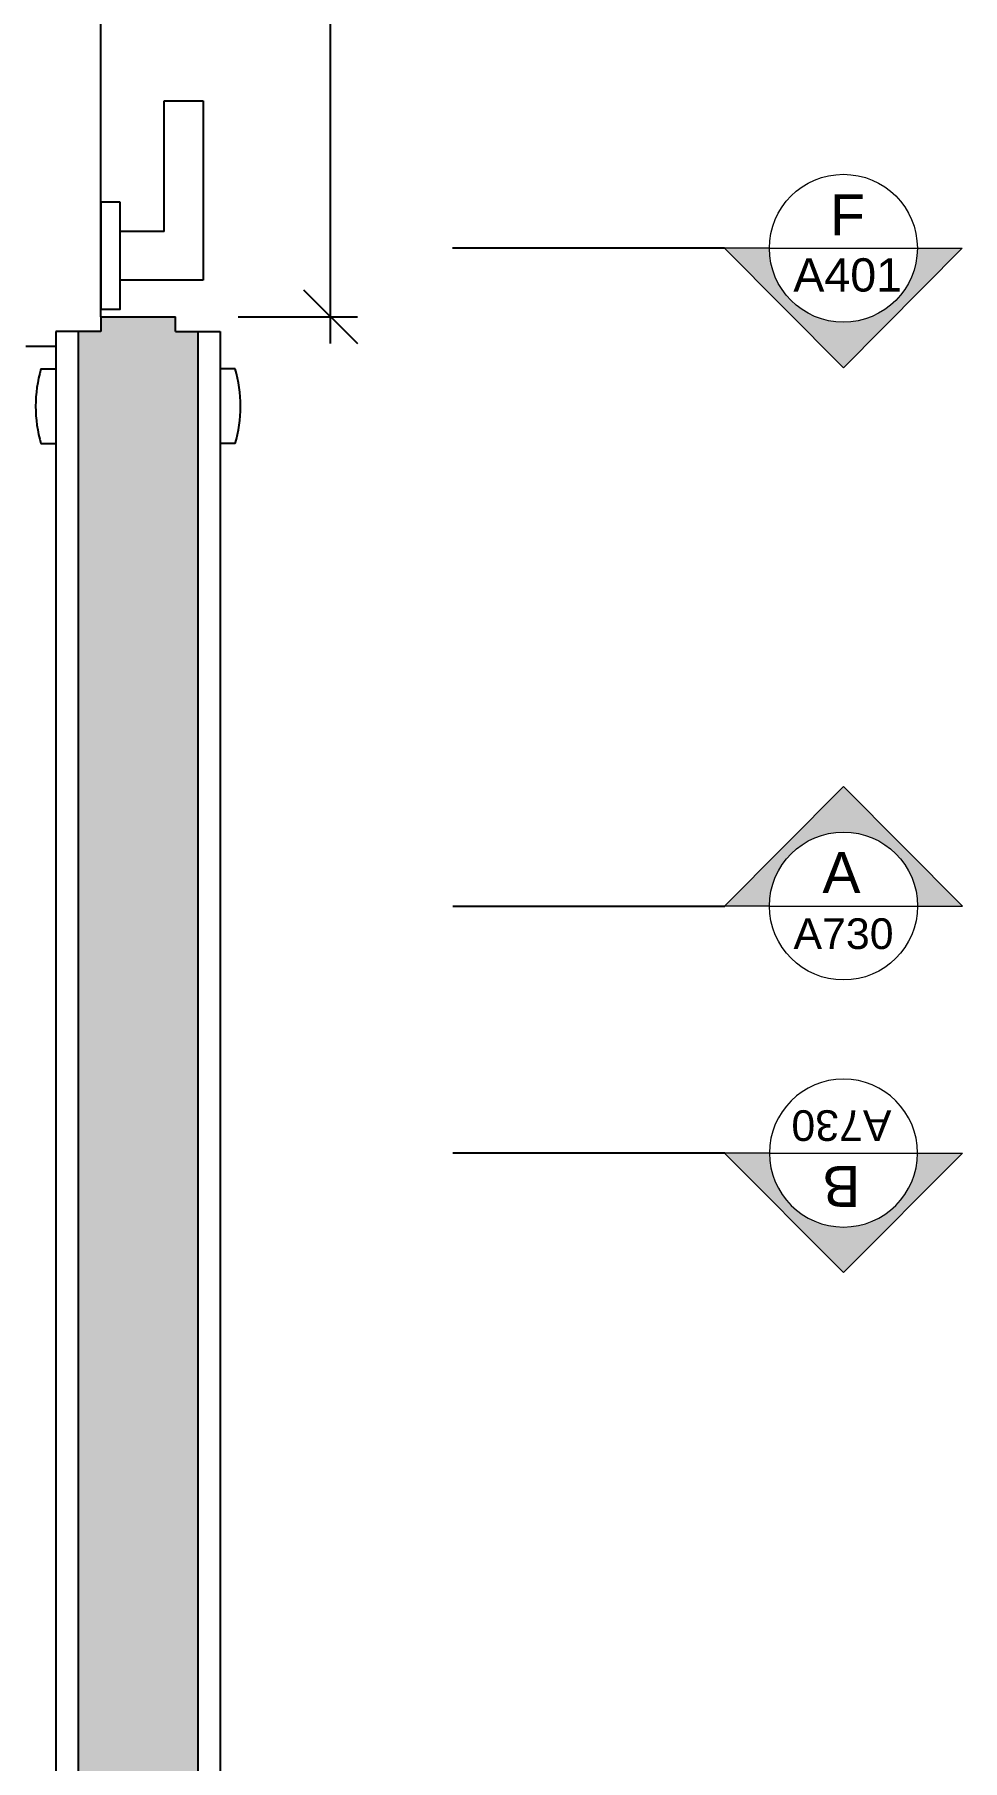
# Model space of a CAD drawing. Header units: millimetres. Extents: x 3258 to 5904, y 891 to 1994.
# Drawn here: x 3611.3 to 3673.4, y 1754.2 to 1869.7 of the extents above; entities that cross this region are included whole.
import ezdxf
from ezdxf.enums import TextEntityAlignment as Align

# ---------------------------------------------------------------- set-up
doc = ezdxf.new("R2010")
doc.units = ezdxf.units.MM
doc.header["$LTSCALE"] = 0.5
doc.linetypes.add('ACAD_ISO04W100', pattern=[30, 24, -3, 0, -3])
for name, color, linetype in [('22££arredo', 250, 'Continuous'), ('22££porte e finestre', 232, 'Continuous'), ('22££retini', 13, 'Continuous'), ('22££sez par', 102, 'Continuous'), ('SIMBOLI', 201, 'Continuous')]:
    doc.layers.add(name, color=color, linetype=linetype)
doc.layers.add('A-ANNO-SYMB', color=202, linetype='Continuous', lineweight=18)
doc.styles.add('ARIAL', font='arial.ttf')
doc.styles.get("Standard").update_dxf_attribs({"font": 'arial.ttf'})
doc.dimstyles.new('TICK_36', dxfattribs={"dimtxt": 3.6, "dimasz": 3.6, "dimexe": 1.8, "dimexo": 1.2, "dimgap": 1.8, "dimtad": 0, "dimdec": 0, "dimzin": 0, "dimdsep": 46, "dimtxsty": 'ARIAL', "dimblk": 'OBLIQUE', "dimcen": 1.8, "dimdle": 1.8, "dimclrd": 201, "dimclre": 201, "dimclrt": 201, "dimadec": 0, "dimazin": 0, "dimtfac": 1, "dimtdec": 0, "dimtmove": 1, "dimatfit": 3, "dimldrblk": 'OPEN90', "dimfxl": 1, "dimtfill": 1, "dimtolj": 1, "dimtzin": 0, "dimarcsym": 0})

# ---------------------------------------------------------------- blocks, each defined once
blk = doc.blocks.new('SYMBOL')
at = {"layer": 'A-ANNO-SYMB', "linetype": 'Continuous', "lineweight": 20}
h = blk.add_hatch(color=256, dxfattribs=at)
h.dxf.hatch_style = 1
h.paths.add_polyline_path([(11.2063, 4.9481), (11.316, 4.9481, -1), (11.678, 4.9481), (11.7877, 4.9481), (11.497, 5.2405)])
at = {"linetype": 'Continuous', "lineweight": 20}
blk.add_line((11.316, 4.9481), (11.678, 4.9481), dxfattribs=at)
at = {"layer": 'A-ANNO-SYMB', "linetype": 'Continuous', "lineweight": 20}
for p, q in [((11.2063, 4.9481), (11.497, 5.2405)), ((11.7877, 4.9481), (11.497, 5.2405)), ((11.316, 4.9481), (11.2063, 4.9481)), ((11.678, 4.9481), (11.7877, 4.9481))]:
    blk.add_line(p, q, dxfattribs=at)
blk.add_circle((11.497, 4.9481), 0.181, dxfattribs=at)
for tag, p in [('TAVOLA', (11.497, 5.08)), ('SEZIONE', (11.497, 4.9181))]:
    blk.add_attdef(tag, text='', height=0.1, dxfattribs=at).set_placement(p, align=Align.TOP_CENTER)
blk = doc.blocks.new('_Oblique')
at = {"color": 0, "linetype": 'ByBlock', "lineweight": -2}
blk.add_line((-0.5, -0.5), (0.5, 0.5), dxfattribs=at)
blk = doc.blocks.new('*D30')
at = {"layer": '22££arredo', "color": 201, "lineweight": -2, "transparency": 16777216}
for p, q in [((3631.09, 1932.64), (3631.09, 1895.21)), ((3624.91, 1930.84), (3632.89, 1930.84)), ((3631.09, 1849.04), (3631.09, 1886.46)), ((3624.91, 1850.84), (3632.89, 1850.84))]:
    blk.add_line(p, q, dxfattribs=at)
at = {"layer": '22££arredo', "color": 201, "lineweight": -2, "transparency": 16777216, "xscale": 3.6, "yscale": 3.6, "zscale": 3.6}
for p, rotation in [((3631.09, 1930.84), 90), ((3631.09, 1850.84), 270)]:
    blk.add_blockref('_Oblique', p, dxfattribs=dict(at, rotation=rotation))
at = {"layer": '22££arredo', "color": 201, "transparency": 16777216, "insert": (3631.09, 1890.84), "char_height": 3.6, "attachment_point": 5, "rotation": 90, "style": 'ARIAL', "bg_fill": 3, "box_fill_scale": 1.1, "bg_fill_color": 256, "bg_fill_true_color": 13158600, "bg_fill_transparency": 0}
blk.add_mtext('\\A1;80', dxfattribs=at)
blk = doc.blocks.new('_Open90')
at = {"color": 0, "linetype": 'ByBlock', "lineweight": -2}
for p, q in [((-0.5, 0.5), (0, 0)), ((0, 0), (-1, 0)), ((0, 0), (-0.5, -0.5))]:
    blk.add_line(p, q, dxfattribs=at)

msp = doc.modelspace()

# ---------------------------------------------------------------- hatches: boundary and pattern name
at = {"layer": '22££retini'}
h = msp.add_hatch(dxfattribs=at)
h.set_pattern_fill('HONEY', color=256, scale=0.39)
h.paths.add_polyline_path([(3539.31, 1948.34), (3522.79, 1948.34), (3522.79, 1945.34), (3539.31, 1945.34)])
h.paths.add_polyline_path([(3321.21, 1809.85), (3310.21, 1809.85), (3310.21, 1794.84), (3321.21, 1794.84)])
h.paths.add_polyline_path([(3321.21, 1811.38), (3310.21, 1811.38), (3310.21, 1809.85), (3321.21, 1809.85)])
h.paths.add_polyline_path([(3522.79, 1667.34), (3465.71, 1667.34), (3465.71, 1659.29), (3465.71, 1656.34), (3522.79, 1656.34)])
h.paths.add_polyline_path([(3539.31, 1667.34), (3522.79, 1667.34), (3522.79, 1656.34), (3539.31, 1656.34)])
h.paths.add_polyline_path([(3622.21, 1811.38), (3614.21, 1811.38), (3614.21, 1794.84), (3622.21, 1794.84)])
h.paths.add_polyline_path([(3622.21, 1849.84), (3620.71, 1849.84), (3620.71, 1850.84), (3615.71, 1850.84), (3615.71, 1849.84), (3614.21, 1849.84), (3614.21, 1811.38), (3622.21, 1811.38)])
h.paths.add_polyline_path([(3614.21, 1794.84), (3614.21, 1667.34), (3622.21, 1667.34), (3622.21, 1794.84)])
h.paths.add_polyline_path([(3614.21, 1656.34), (3614.21, 1667.34), (3539.31, 1667.34), (3539.31, 1656.34)])
h.paths.add_polyline_path([(3321.21, 1945.34), (3310.21, 1945.34), (3310.21, 1811.38), (3321.21, 1811.38)])
h.paths.add_polyline_path([(3321.21, 1948.34), (3321.21, 1945.34), (3522.79, 1945.34), (3522.79, 1948.34), (3322.71, 1948.34)])
h.paths.add_polyline_path([(3614.21, 1945.34), (3614.21, 1948.34), (3539.31, 1948.34), (3539.31, 1945.34)])
h.paths.add_polyline_path([(3622.21, 1945.34), (3614.21, 1945.34), (3614.21, 1931.84), (3615.71, 1931.84), (3615.71, 1930.84), (3620.71, 1930.84), (3620.71, 1931.84), (3622.21, 1931.84)])
at = {"layer": 'A-ANNO-SYMB', "linetype": 'Continuous', "lineweight": 20}
h = msp.add_hatch(color=256, dxfattribs=at)
h.dxf.hatch_style = 1
h.paths.add_polyline_path([(3657.44, 1855.42), (3660.44, 1855.42, 1), (3670.35, 1855.42), (3673.35, 1855.42), (3665.4, 1847.42)])

# ---------------------------------------------------------------- linework, layer by layer
at = {"layer": '22££porte e finestre'}
for p, q in [((3615.71, 1850.84), (3615.71, 1930.84)), ((3619.95, 1856.55), (3619.95, 1865.29)), ((3619.95, 1865.29), (3622.56, 1865.29)), ((3622.56, 1865.29), (3622.56, 1853.29)), ((3619.95, 1856.55), (3617.02, 1856.55)), ((3619.95, 1853.29), (3617.02, 1853.29)), ((3622.56, 1853.29), (3619.95, 1853.29)), ((3612.71, 1848.84), (3610.71, 1848.84)), ((3611.71, 1847.34), (3612.71, 1847.34)), ((3624.71, 1847.34), (3623.71, 1847.34)), ((3611.71, 1842.34), (3612.71, 1842.34)), ((3624.71, 1842.34), (3623.71, 1842.34))]:
    msp.add_line(p, q, dxfattribs=at)
msp.add_lwpolyline([(3617.02, 1858.51), (3615.71, 1858.51), (3615.71, 1851.34), (3617.02, 1851.34)], close=True, dxfattribs=at)
for centre, start, end in [((3620.33, 1844.84), 163.8159, 196.1841), ((3616.1, 1844.84), 343.8159, 16.1841)]:
    msp.add_arc(centre, 8.97, start, end, dxfattribs=at)
at = {"layer": '22££sez par'}
for p, q in [((3615.71, 1850.84), (3620.71, 1850.84)), ((3620.71, 1849.84), (3620.71, 1850.84)), ((3612.71, 1848.84), (3612.71, 1668.84)), ((3614.21, 1849.84), (3614.21, 1667.34)), ((3620.71, 1849.84), (3623.71, 1849.84)), ((3622.21, 1849.84), (3622.21, 1667.34)), ((3623.71, 1849.84), (3623.71, 1654.84))]:
    msp.add_line(p, q, dxfattribs=at)
at = {"layer": '22££sez par', "linetype": 'ACAD_ISO04W100', "ltscale": 0.5}
for p, q in [((3615.71, 1850.84), (3615.71, 1849.84)), ((3615.71, 1849.84), (3612.71, 1849.84)), ((3612.71, 1849.84), (3612.71, 1848.84))]:
    msp.add_line(p, q, dxfattribs=at)
at = {"layer": 'A-ANNO-SYMB', "linetype": 'Continuous', "lineweight": 20}
for p, q in [((3660.44, 1855.42), (3657.44, 1855.42)), ((3657.44, 1855.42), (3665.4, 1847.42)), ((3673.35, 1855.42), (3665.4, 1847.42)), ((3670.35, 1855.42), (3673.35, 1855.42))]:
    msp.add_line(p, q, dxfattribs=at)
msp.add_circle((3665.4, 1855.42), 4.95, dxfattribs=at)
at = {"layer": 'SIMBOLI'}
for p, q in [((3657.44, 1855.42), (3639.25, 1855.42)), ((3639.27, 1811.38), (3657.46, 1811.38)), ((3657.46, 1794.84), (3639.27, 1794.84))]:
    msp.add_line(p, q, dxfattribs=at)
at = {"layer": 'SIMBOLI', "linetype": 'Continuous', "lineweight": 20}
msp.add_line((3660.44, 1855.42), (3670.35, 1855.42), dxfattribs=at)

# ---------------------------------------------------------------- block references
ref = msp.add_blockref('SYMBOL', (3350.84, 1676), dxfattribs=dict(at, xscale=27.36085803400783, yscale=27.36085803400783, zscale=27.36085803400783))
ref.add_attrib('SEZIONE', 'A', dxfattribs={"layer": '0', "linetype": 'Continuous', "lineweight": 20, "height": 2.74, "style": 'ARIAL'}).set_placement((3665.27, 1814.99), align=Align.TOP_CENTER)
ref.add_attrib('TAVOLA', 'A730', dxfattribs={"layer": '0', "linetype": 'Continuous', "lineweight": 20, "height": 2.052, "style": 'ARIAL'}).set_placement((3665.41, 1810.56), align=Align.TOP_CENTER)
ref = msp.add_blockref('SYMBOL', (3350.84, 1930.23), dxfattribs=dict(at, xscale=-27.36085803400783, yscale=27.36085803400783, zscale=27.36085803400783, rotation=180))
ref.add_attrib('SEZIONE', 'B', dxfattribs={"layer": '0', "linetype": 'Continuous', "lineweight": 20, "height": 2.74, "rotation": 180, "style": 'ARIAL'}).set_placement((3665.27, 1791.24), align=Align.TOP_CENTER)
ref.add_attrib('TAVOLA', 'A730', dxfattribs={"layer": '0', "linetype": 'Continuous', "lineweight": 20, "height": 2.052, "rotation": 180, "style": 'ARIAL'}).set_placement((3665.27, 1795.66), align=Align.TOP_CENTER)

# ---------------------------------------------------------------- texts
for tag, text, height, p in [('F', 'A301', 2.736, (3665.68, 1859.03)), ('A401', 'A', 2.23, (3665.69, 1854.75))]:
    msp.add_attdef(tag, text=text, height=height, dxfattribs=at).set_placement(p, align=Align.TOP_CENTER)

# ---------------------------------------------------------------- next in the draw order: dimensions: what is measured, and where the dimension line sits
at = {"layer": '22££arredo'}
dim = msp.add_linear_dim(base=(3631.09, 1850.84), p1=(3623.71, 1930.84), p2=(3623.71, 1850.84), angle=90, dimstyle='TICK_36', dxfattribs=at)
dim.commit()
dim.dimension.update_dxf_attribs({"geometry": '*D30', "text_midpoint": (3631.09, 1890.84)})

doc.saveas('drawing.dxf')
